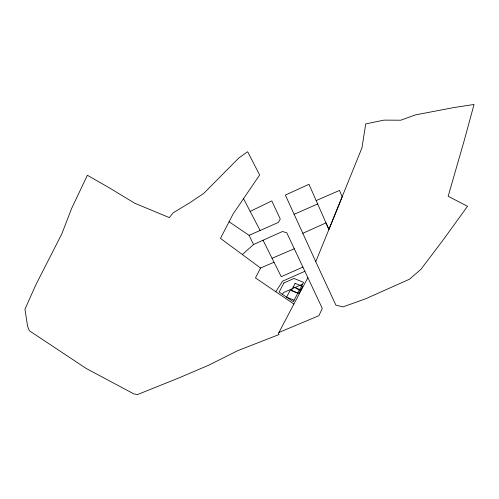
<?xml version="1.0" encoding="UTF-8"?>
<svg xmlns="http://www.w3.org/2000/svg" width="499" height="499" viewBox="0 0 499 499"><rect width="100%" height="100%" fill="white"/><g stroke="black" fill="none" stroke-linecap="round" stroke-linejoin="round"><path stroke-width="0.75" d="M315.792 261.713L285.353 195.078L308.981 184.299L328.903 229.471L361.956 147.866L365.711 123.914L383.931 120.134L400.809 120.203L415.467 114.895L454.421 107.466L474.05 104.472L464.413 139.87L448.158 196.275L467.507 206.287L444.441 238.223L420.9 269.354L409.423 279.259L365.374 298.889L342.938 306.91L335.902 305.157L315.748 261.713L342.208 196.856L339.52 190.431L316.16 200.579M260.565 268.019L255.476 277.924L293.886 304.041L278.348 333.631L279.022 334.536L237.349 350.834L208.906 365.112L179.503 377.681L137.605 394.528L133.95 393.954L86.358 368.561L29.347 330.75L27.601 326.377L24.95 309.299L35.66 285.191L61.851 233.794L71.588 208.52L87.387 175.274L109.169 187.749L134.749 203.243L169.317 217.601L173.147 212.805L189.271 203.099L203.723 193.4L238.853 157.983L247.679 151.721L259.642 174.993L233.189 213.828L220.471 238.385L260.565 268.019L274.038 262.231M282.521 294.379L283.451 292.595L302.594 284.149M293.886 304.041L307.864 277.681M275.779 291.722L282.59 281.18L304.883 271.3L322.279 308.382L318.911 315.699L278.966 332.446M242.321 254.534L253.561 244.516L282.478 231.517L286.806 232.821L304.883 271.3M250.161 211.389L271.787 200.916L280.257 219.005L278.423 222.411L249.088 235.335L229.078 221.762M302.787 233.326L326.003 222.885L328.903 229.471M302.899 267.084L281.261 276.683L263.042 240.25M294.092 214.339L317.651 203.954M272.067 258.295L294.285 248.745M294.123 300.155L286.594 297.154L290.25 290.187L297.797 293.219M293.275 286.863L300.835 289.907M295.134 287.443L299.325 290.324M243.568 198.721L260.104 230.482M249.088 235.335L253.561 244.516M283.856 282.989L279.141 292.077L293.3 301.714L303.56 282.328L294.054 278.473L283.856 282.989M295.121 283.351L291.441 290.368L298.982 293.393L302.687 286.407L295.121 283.351"/></g></svg>
